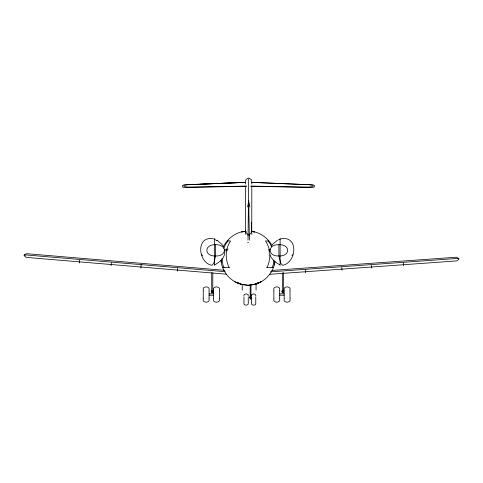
<?xml version="1.0" encoding="UTF-8"?>
<svg xmlns="http://www.w3.org/2000/svg" width="483" height="483" viewBox="0 0 483 483"><rect width="100%" height="100%" fill="white"/><g stroke="black" fill="none" stroke-linecap="round" stroke-linejoin="round"><path stroke-width="0.72" d="M251.812 184.12L251.728 180.02L248.703 177.895L248.02 240.117M251.776 234.43L251.377 222.174M24.216 254.976L24.15 255.742L26.269 257.391L211.439 272.937M79.363 262.945L79.598 260.156M111.114 265.614L111.35 262.824M140.873 268.113L141.163 264.624M177.261 271.168L177.496 268.379M251.812 186.323L251.746 231.683L251.202 232.86L249.385 234.617L248.02 234.617L246.197 232.86L245.63 230.741L245.63 234.43M247.537 206.966L248.685 201.544M273.831 259.993L273.209 264.865L272.116 267.51M224.806 251.939C224.843 258.055 219.584 262.221 214.663 264.841M255.072 284.354C265.517 281.384 274.096 271.953 274.815 260.953M249.385 235.861L249.47 235.366M267.008 267.51C271.054 259.202 270.945 248.606 265.487 240.969L268.783 240.969M223.925 248.347L225.489 244.452L228.03 240.969M278.896 244.706C290.567 244.241 290.567 256.461 278.896 255.996C267.226 256.461 267.226 244.241 278.896 244.706L278.896 255.996L280.701 263.078L282.404 265.3C296.357 263.338 299.261 235.36 281.052 238.813M291.98 255.761L292.813 254.644M271.168 246.372L272.913 244.06L277.447 240.244M211.826 291.152L211.826 291.484M283.322 291.484L283.322 291.152M247.658 242.502L248.437 242.502M247.755 178.318L245.678 180.02L245.593 184.12M24.216 254.97L26.577 253.696L224.504 270.317M282.549 291.062L281.939 291.056L283.569 291.062L283.569 292.1L281.939 292.094L281.939 291.056L282.676 291.062L282.452 291.484M278.528 239.894L280.418 239.085M256.056 283.889L261.206 281.752L254.873 284.384L248.045 285.284L243.571 284.716M254.553 284.451L256.056 283.853L256.056 290.156M245.829 231.339L241.657 231.912L245.919 231.303C237.081 231.671 229.129 237.171 224.547 244.573A27.139 27.139 0 0 0 223.557 246.451M183.872 185.255L187.307 184.838M313.081 186.631L308.335 187.06L250.508 186.118M252.524 284.716L248.045 285.284L241.023 284.354L241.675 284.475M24.192 255.241L26.468 254.994L225.144 271.681M224.287 249.451L228.091 249.095M224.426 250.876L227.499 250.592M215.599 244.706C203.935 244.241 203.935 256.461 215.599 255.996C227.27 256.461 227.27 244.241 215.599 244.706L215.599 255.996L213.8 263.078L212.091 265.3C198.145 263.338 195.241 235.36 213.45 238.813M271.851 270.438L456.447 257.21L458.796 258.508L458.85 259.28L456.713 260.905L269.109 274.35M270.444 271.844L456.544 258.508L458.814 258.779M188.618 184.627L183.872 184.935L182.574 185.406L182.574 186.921L183.872 187.35L188.618 187.47L246.445 186.221M188.618 184.723L197.632 184.349M199.884 184.252L245.69 182.326L188.618 184.651L245.69 182.375M246.445 186.118L188.618 187.06L183.872 186.631M212.049 291.062L211.312 291.062L211.312 292.1L212.943 292.094L212.943 291.056L211.312 291.056L211.717 291.062M211.717 272.448L211.717 292.807L212.804 292.807L212.804 272.394M282.344 272.774L282.344 292.807L283.43 292.807L283.43 272.394M250.17 284.535L250.17 298.307L250.967 298.307L250.967 284.535M227.312 240.969L230.608 240.969C225.15 248.606 225.042 259.202 229.087 267.51M222.802 267.51L229.425 267.51M266.67 267.51L273.293 267.51M209.103 293.839L213.522 293.839M279.729 293.839L284.149 293.839M209.103 295.216L213.522 295.216M279.729 295.216L284.149 295.216M249.874 299.068L251.063 299.068M250.248 297.027L249.874 297.027L249.874 297.788L251.063 297.782L251.063 297.027L249.874 297.027L250.411 297.027L250.194 297.293M251.257 186.239L308.335 187.47L313.081 187.35L314.379 186.921L314.379 185.406L313.081 184.935L308.335 184.627M251.257 182.375L308.335 184.651M251.257 182.32L308.335 184.723M212.943 273.064L226.449 274.199M309.645 184.838L313.081 185.255M268.596 249.306L270.208 249.451M268.457 250.737L269.919 250.876M253.225 231.78L254.438 231.912L251.601 231.508M251.558 231.466C259.89 232.148 267.19 237.63 271.549 244.573M240.552 284.101L234.889 281.752M241.234 284.384C231.943 281.849 224.48 274.422 221.836 265.167A27.139 27.139 0 0 1 220.991 260.265M214.078 239.085L217.054 240.751M279.838 264.841C275.757 262.547 271.422 259.552 270.063 254.825M217.054 240.244L221.582 244.06L223.333 246.372M201.689 254.644L202.522 255.761M268.065 240.969L270.607 244.452L271.386 246.402M223.979 267.51L222.886 264.865L222.089 258.598M247.93 235.366L248.02 235.861M248.721 201.544L249.868 206.966M221.19 260.277L221.474 262.438M251.812 231.091L251.746 230.506A270.106 26.36 0 0 0 251.54 229.914M403.347 263.018L403.553 265.813M371.572 265.3L371.771 268.089M341.789 267.431L341.988 270.226M305.359 270.045L305.558 272.835M248.703 200.693L249.385 240.117M290.017 290.869L290.017 288.26C288.665 286.395 285.531 286.395 284.173 288.26L284.173 290.869M290.017 291.02L290.017 298.035M290.017 298.186L290.017 300.794C288.665 302.66 285.531 302.66 284.173 300.794L284.173 298.186M284.173 291.02L284.173 298.035M280.11 238.451L280.11 265.3M279.699 290.869L279.699 288.26C278.347 286.395 275.213 286.395 273.861 288.26L273.861 290.869M279.699 291.02L279.699 298.035M279.699 298.186L279.699 300.794C278.347 302.66 275.213 302.66 273.861 300.794L273.861 298.186M273.861 291.02L273.861 298.035M255.773 296.013L255.773 294.986C254.782 293.622 252.494 293.622 251.51 294.986L251.51 296.013M255.773 297.003L255.773 302.123M255.773 302.485L255.773 304.139C254.782 305.504 252.494 305.504 251.51 304.139L251.51 302.485M251.51 297.003L251.51 302.123M248.238 296.013L248.238 294.986C247.248 293.622 244.959 293.622 243.975 294.986L243.975 296.013M248.238 297.003L248.238 302.123M248.238 302.485L248.238 304.139C247.248 305.504 244.959 305.504 243.975 304.139L243.975 302.485M245.593 186.323L245.593 231.091M243.975 297.003L243.975 302.123M242.243 284.517L242.243 290.156M219.391 290.869L219.391 288.26C218.038 286.395 214.905 286.395 213.552 288.26L213.552 290.869M219.391 291.02L219.391 298.035M219.391 298.186L219.391 300.794C218.038 302.66 214.905 302.66 213.552 300.794L213.552 298.186M214.392 238.451L214.392 265.3M213.552 291.02L213.552 298.035M209.079 290.869L209.079 288.26C207.72 286.395 204.587 286.395 203.234 288.26L203.234 290.869M209.079 291.02L209.079 298.035M209.079 298.186L209.079 300.794C207.72 302.66 204.587 302.66 203.234 300.794L203.234 298.186M203.234 291.02L203.234 298.035M274.954 261.683A27.139 27.139 0 0 1 274.259 265.167M282.682 291.484A0.797 0.519 0 0 1 283.098 291.484M212.055 291.484A0.797 0.519 0 0 1 212.478 291.484M259.184 282.464L253.81 284.565L259.184 282.464M242.285 284.565L236.911 282.464L242.285 284.565"/></g></svg>
